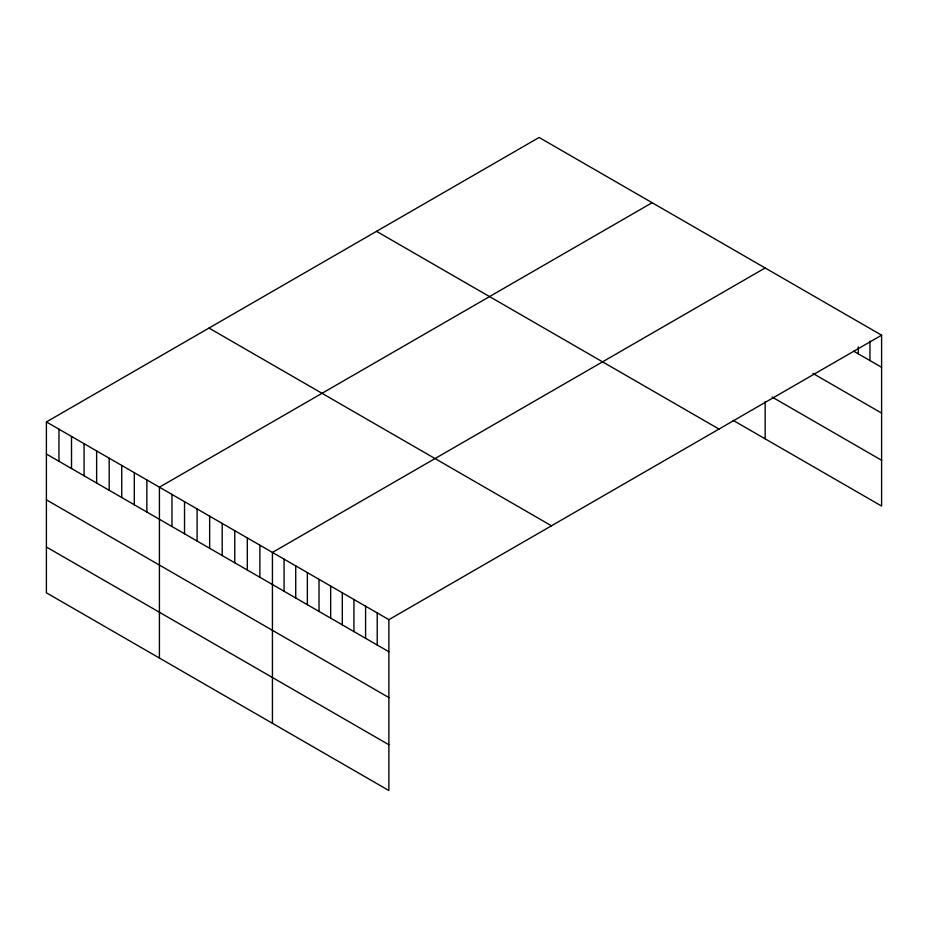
<?xml version="1.0" encoding="UTF-8"?>
<svg xmlns="http://www.w3.org/2000/svg" width="928" height="928" viewBox="0 0 928 928"><rect width="100%" height="100%" fill="white"/><g stroke="black" fill="none" stroke-linecap="round" stroke-linejoin="round"><path stroke-width="1.39" d="M881.6 335.194L388.878 619.66L388.878 790.528L46.4 592.806L46.4 421.938L539.122 137.472L881.6 335.194L881.6 506.062L733.19 420.384M652.14 202.71L159.419 487.188L159.419 658.056M765.159 267.96L272.438 552.438L272.438 723.306M853.656 351.155L881.6 367.291M812.905 373.416L881.6 413.088M772.142 397.068L881.6 460.265M376.524 231.339L719.003 429.072M208.997 328.06L551.476 525.793M46.4 421.938L388.878 619.66M46.4 454.036L388.878 651.758M46.4 499.832L388.878 697.554M46.4 547.01L388.878 744.743M869.954 341.028L869.954 360.563M858.307 346.863L858.307 353.846M765.159 401.627L765.159 438.84M377.232 612.944L377.232 645.041M365.586 606.216L365.586 638.313M353.939 599.5L353.939 631.585M342.293 592.772L342.293 624.869M330.658 586.055L330.658 618.141M319.012 579.327L319.012 611.424M307.365 572.611L307.365 604.696M295.719 565.883L295.719 597.98M284.072 559.155L284.072 591.252M259.875 545.188L259.875 577.286M247.324 537.938L247.324 570.036M234.761 530.688L234.761 562.786M222.21 523.438L222.21 555.536M209.647 516.188L209.647 548.286M197.084 508.938L197.084 541.036M184.533 501.688L184.533 533.786M171.97 494.438L171.97 526.536M146.856 479.938L146.856 512.036M134.305 472.688L134.305 504.786M121.742 465.438L121.742 497.536M109.191 458.188L109.191 490.286M96.628 450.938L96.628 483.036M84.077 443.688L84.077 475.786M71.514 436.438L71.514 468.536M58.963 429.188L58.963 461.286"/></g></svg>
